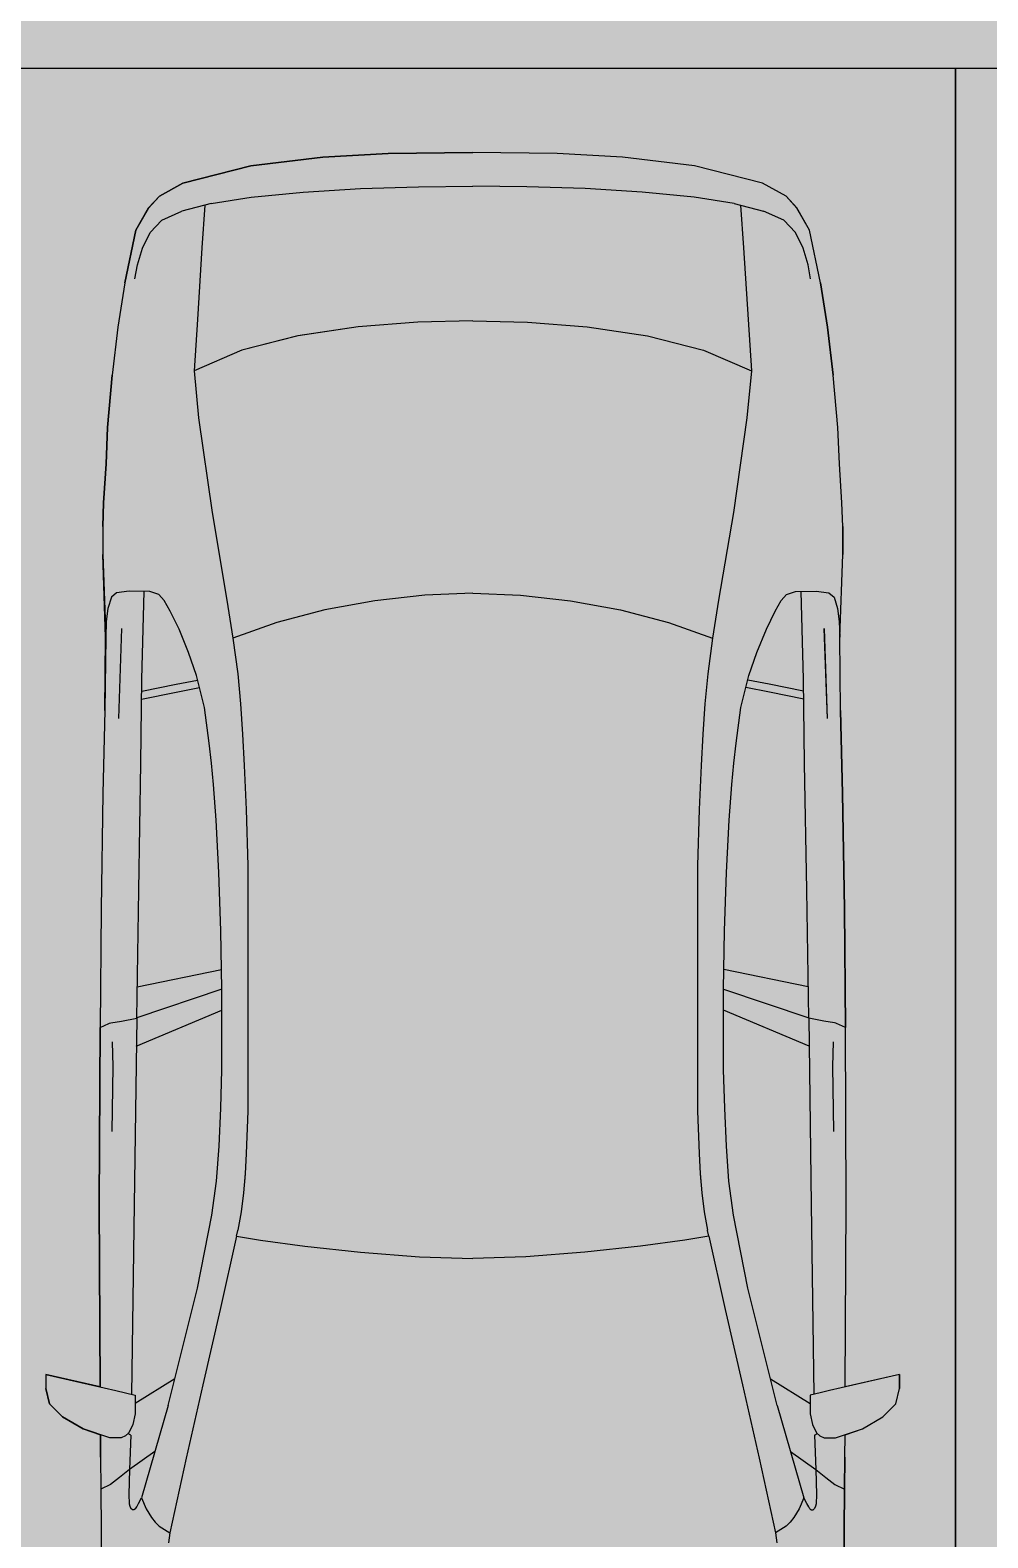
# Model space of a CAD drawing. Header units: millimetres. Extents: x -284281 to 1648660, y -821378 to -151356.
# Drawn here: x 180623 to 182974, y -269216 to -265515 of the extents above; entities that cross this region are included whole.
import ezdxf

# ---------------------------------------------------------------- set-up
doc = ezdxf.new("R2010")
doc.units = ezdxf.units.MM
doc.header["$MEASUREMENT"] = 0
for name, color, linetype in [('Cars', 7, 'Continuous'), ('Cotations - 1_100', 7, 'Continuous'), ('Extérieur - Environnement', 7, 'Continuous')]:
    doc.layers.add(name, color=color, linetype=linetype)
doc.styles.add('STYLE_GENERE_2', font='arial.ttf')
doc.dimstyles.new('STYLE_GENERE__2', dxfattribs={"dimtxt": 250, "dimasz": 190, "dimexe": 0.18, "dimexo": 0.0625, "dimgap": 0, "dimtad": 1, "dimlfac": 0.001, "dimzin": 0, "dimdsep": 46, "dimtxsty": 'STYLE_GENERE_2', "dimblk": 'ARROWHEAD_6', "dimblk1": 'ARROWHEAD_6', "dimblk2": 'ARROWHEAD_6', "dimcen": 0.09, "dimse1": 1, "dimse2": 1, "dimclrd": 7, "dimclre": 7, "dimclrt": 7, "dimazin": 0, "dimtfac": 1, "dimtdec": 4, "dimtmove": 0, "dimatfit": 3, "dimfxl": 1, "dimtolj": 1, "dimtzin": 0, "dimarcsym": 0})

# ---------------------------------------------------------------- blocks, each defined once
blk = doc.blocks.new('Car 0025')
at = {"layer": 'Cars', "color": 7, "linetype": 'Continuous', "lineweight": 13}
for p, q in [((-219.5, 4667.4), (-379.7, 4658.6)), ((-379.7, 4658.6), (-219.5, 4667.4)), ((-12.1, 4670), (-219.5, 4667.4)), ((-219.5, 4667.4), (-12.1, 4670)), ((195.3, 4667.4), (-12.1, 4670)), ((195.3, 4667.4), (-12.1, 4670)), ((355.5, 4658.6), (195.3, 4667.4)), ((355.5, 4658.6), (195.3, 4667.4)), ((-556.6, 4637.7), (-723.6, 4595.1)), ((-723.6, 4595.1), (-556.6, 4637.7)), ((-379.7, 4658.6), (-556.6, 4637.7)), ((-556.6, 4637.7), (-379.7, 4658.6)), ((532.4, 4637.7), (355.5, 4658.6)), ((532.4, 4637.7), (355.5, 4658.6)), ((699.4, 4595.1), (532.4, 4637.7)), ((699.4, 4595.1), (532.4, 4637.7)), ((-723.6, 4595.1), (-781.2, 4562.9)), ((-781.2, 4562.9), (-723.6, 4595.1)), ((757, 4562.9), (699.4, 4595.1)), ((757, 4562.9), (699.4, 4595.1)), ((-781.2, 4562.9), (-808.1, 4534)), ((-808.1, 4534), (-781.2, 4562.9)), ((-653.9, 4545.2), (-555.5, 4560.7)), ((-555.6, 4560.7), (-428.3, 4573.2)), ((-428.3, 4573.2), (-287.8, 4581.6)), ((-287.8, 4581.6), (-145.2, 4586.3)), ((-145.2, 4586.3), (-12.1, 4587.6)), ((121, 4586.3), (-12.1, 4587.6)), ((263.6, 4581.6), (121, 4586.3)), ((404.1, 4573.2), (263.6, 4581.6)), ((531.4, 4560.7), (404.1, 4573.2)), ((629.7, 4545.2), (531.3, 4560.7)), ((783.9, 4534), (757, 4562.9)), ((783.9, 4534), (757, 4562.9)), ((-808.1, 4534), (-838.7, 4479.2)), ((-838.7, 4479.2), (-808.1, 4534)), ((-775.5, 4503.8), (-725.8, 4526.4)), ((-653.9, 4545.2), (-725.8, 4526.4)), ((-669.8, 4541.1), (-677, 4436)), ((629.7, 4545.2), (701.6, 4526.4)), ((645.6, 4541.1), (652.8, 4436)), ((751.3, 4503.8), (701.6, 4526.4)), ((814.5, 4479.2), (783.9, 4534)), ((814.5, 4479.2), (783.9, 4534)), ((-838.7, 4479.2), (-865.6, 4350.2)), ((-865.6, 4350.2), (-838.7, 4479.2)), ((-804.1, 4473.7), (-775.5, 4503.8)), ((779.9, 4473.7), (751.3, 4503.8)), ((841.4, 4350.2), (814.5, 4479.2)), ((841.4, 4350.2), (814.5, 4479.2)), ((-822.9, 4435.1), (-804.1, 4473.7)), ((798.7, 4435.1), (779.9, 4473.7)), ((-835.2, 4394.2), (-822.9, 4435.1)), ((-677, 4436), (-687.9, 4260.3)), ((652.8, 4436), (663.7, 4260.3)), ((811, 4394.2), (798.7, 4435.1)), ((-841.6, 4360.5), (-835.2, 4394.2)), ((817.4, 4360.5), (811, 4394.2)), ((-865.6, 4350.2), (-882.9, 4241.4)), ((-865.6, 4350.2), (-882.9, 4241.4)), ((858.7, 4241.4), (841.4, 4350.2)), ((841.4, 4350.2), (858.7, 4241.4)), ((-687.9, 4260.3), (-696.1, 4134.7)), ((-12.1, 4256.8), (-146.9, 4253.4)), ((-12.1, 4256.8), (122.7, 4253.4)), ((663.7, 4260.3), (671.9, 4134.7)), ((-882.9, 4241.4), (-896.8, 4123.3)), ((-882.9, 4241.4), (-896.8, 4123.3)), ((-882.9, 4241.4), (-882.9, 4241.4)), ((-440.9, 4220.2), (-578.8, 4185.2)), ((-293.4, 4242.1), (-440.9, 4220.2)), ((-146.9, 4253.4), (-293.4, 4242.1)), ((122.7, 4253.4), (269.2, 4242.1)), ((269.2, 4242.1), (416.7, 4220.2)), ((416.7, 4220.2), (554.6, 4185.2)), ((872.6, 4123.3), (858.7, 4241.4)), ((858.7, 4241.4), (872.6, 4123.3)), ((-578.8, 4185.2), (-696.1, 4134)), ((554.6, 4185.2), (671.9, 4134)), ((-896.8, 4123.3), (-908.3, 3994.9)), ((-908.3, 3994.9), (-896.8, 4123.3)), ((-696.1, 4134.7), (-684.8, 4018.8)), ((671.9, 4134.7), (660.6, 4018.8)), ((884.1, 3994.9), (872.6, 4123.3)), ((884.1, 3994.9), (872.6, 4123.3)), ((-684.8, 4018.8), (-652, 3786.7)), ((660.6, 4018.8), (627.8, 3786.7)), ((-908.3, 3994.9), (-912.1, 3905.8)), ((-912.1, 3905.8), (-908.3, 3994.9)), ((887.9, 3905.8), (884.1, 3994.9)), ((887.9, 3905.8), (884.1, 3994.9)), ((-912.1, 3905.8), (-918.5, 3810.1)), ((-918.5, 3810.1), (-912.1, 3905.8)), ((894.3, 3810.1), (887.9, 3905.8)), ((894.3, 3810.1), (887.9, 3905.8)), ((-918.5, 3810.1), (-920.3, 3752.2)), ((-920.3, 3752.2), (-918.5, 3810.1)), ((-652, 3786.7), (-615.8, 3571.1)), ((627.8, 3786.7), (591.6, 3571.1)), ((896.1, 3752.2), (894.3, 3810.1)), ((896.1, 3752.2), (894.3, 3810.1)), ((-920.3, 3752.2), (-920.3, 3683.6)), ((-920.3, 3752.2), (-920.3, 3683.6)), ((896.1, 3683.6), (896.1, 3752.2)), ((896.1, 3752.2), (896.1, 3683.6)), ((-920.3, 3683.6), (-913, 3480.7)), ((-913, 3480.7), (-920.3, 3683.6)), ((888.9, 3480.7), (896.1, 3683.6)), ((888.9, 3480.7), (896.1, 3683.6)), ((-855.4, 3593.9), (-886.4, 3589.1)), ((-804.8, 3592.7), (-855.4, 3593.9)), ((-824, 3377.8), (-818.1, 3593)), ((-782.3, 3585.5), (-804.8, 3592.7)), ((758.1, 3585.5), (780.6, 3592.7)), ((780.6, 3592.7), (831.2, 3593.9)), ((799.8, 3377.8), (793.9, 3593)), ((831.2, 3593.9), (862.2, 3589.1)), ((-899.1, 3578.6), (-907.5, 3550.6)), ((-886.4, 3589.1), (-899.1, 3578.6)), ((-769.3, 3570.3), (-782.3, 3585.5)), ((-754.4, 3544.1), (-769.3, 3570.3)), ((-615.8, 3571.1), (-600.6, 3478)), ((-252.3, 3570.1), (-375.1, 3547.5)), ((-129.6, 3584), (-252.3, 3570.1)), ((-12.1, 3588.7), (-129.6, 3584)), ((-12.1, 3588.7), (105.4, 3584)), ((105.4, 3584), (228.1, 3570.1)), ((228.1, 3570.1), (350.9, 3547.5)), ((591.6, 3571.1), (576.4, 3478)), ((730.2, 3544.1), (745.1, 3570.3)), ((745.1, 3570.3), (758.1, 3585.5)), ((862.2, 3589.1), (874.9, 3578.6)), ((874.9, 3578.6), (883.3, 3550.6)), ((-911.8, 3519.1), (-913, 3480.7)), ((-907.5, 3550.6), (-911.8, 3519.1)), ((-733, 3500.1), (-754.4, 3544.1)), ((-492.9, 3516.7), (-600.6, 3478)), ((-375.1, 3547.5), (-492.9, 3516.7)), ((350.9, 3547.5), (468.7, 3516.7)), ((468.7, 3516.7), (576.4, 3478)), ((708.8, 3500.1), (730.2, 3544.1)), ((883.3, 3550.6), (887.6, 3519.1)), ((887.6, 3519.1), (888.9, 3480.7)), ((-913, 3480.7), (-915.3, 3300.4)), ((-915.3, 3300.4), (-913, 3480.7)), ((-874.4, 3501.9), (-881.8, 3281.1)), ((-709.6, 3442.8), (-733, 3500.1)), ((685.4, 3442.8), (708.8, 3500.1)), ((850.2, 3501.9), (857.6, 3281.1)), ((891.1, 3300.4), (888.9, 3480.7)), ((891.1, 3300.4), (888.9, 3480.7)), ((-690.2, 3386.2), (-709.6, 3442.8)), ((-600.6, 3478), (-588.9, 3390.6)), ((576.4, 3478), (564.8, 3390.6)), ((666.1, 3386.2), (685.4, 3442.8)), ((-826.9, 3170.4), (-824, 3377.8)), ((-740, 3365.2), (-687.5, 3375.4)), ((-670.4, 3308.1), (-690.2, 3386.2)), ((-588.9, 3390.6), (-582.3, 3317.1)), ((564.8, 3390.6), (558.1, 3317.1)), ((646.2, 3308.1), (666.1, 3386.2)), ((715.8, 3365.2), (663.3, 3375.4)), ((802.7, 3170.4), (799.8, 3377.8)), ((-824.7, 3328.7), (-740.3, 3346)), ((-824.4, 3348), (-740, 3365.2)), ((-740.3, 3346), (-682.9, 3357.1)), ((716.1, 3346), (658.7, 3357.1)), ((800.2, 3348), (715.8, 3365.2)), ((800.5, 3328.7), (716.1, 3346)), ((-915.3, 3300.4), (-919.6, 3097.2)), ((-915.3, 3300.4), (-919.6, 3097.2)), ((-659, 3220.7), (-670.4, 3308.1)), ((-582.3, 3317.1), (-577.3, 3242.7)), ((558.1, 3317.1), (553.1, 3242.7)), ((634.8, 3220.7), (646.2, 3308.1)), ((895.4, 3097.2), (891.1, 3300.4)), ((891.1, 3300.4), (895.4, 3097.2)), ((-653.2, 3171.1), (-659, 3220.7)), ((-577.3, 3242.7), (-572.9, 3165.9)), ((553.1, 3242.7), (548.7, 3165.9)), ((629, 3171.1), (634.8, 3220.7)), ((-831.9, 2859.6), (-826.9, 3170.4)), ((-648.1, 3119.2), (-653.2, 3171.1)), ((-572.9, 3165.9), (-568.1, 3057.7)), ((548.7, 3165.9), (543.9, 3057.7)), ((623.9, 3119.2), (629, 3171.1)), ((807.7, 2859.6), (802.7, 3170.4)), ((-641.8, 3031.2), (-648.1, 3119.2)), ((617.6, 3031.2), (623.9, 3119.2)), ((-919.6, 3097.2), (-924.4, 2813.9)), ((-919.6, 3097.2), (-924.4, 2813.9)), ((900.2, 2813.9), (895.4, 3097.2)), ((895.4, 3097.2), (900.2, 2813.9)), ((-568.1, 3057.8), (-564.2, 2920.2)), ((543.9, 3057.8), (540, 2920.2)), ((-635.4, 2903.1), (-641.8, 3031.2)), ((611.2, 2903.1), (617.6, 3031.2)), ((-630.4, 2759.9), (-635.4, 2903.1)), ((-564.2, 2920.2), (-564.1, 2317.3)), ((540, 2920.2), (539.9, 2317.3)), ((606.2, 2759.9), (611.2, 2903.1)), ((-836.8, 2545.3), (-831.9, 2859.6)), ((812.6, 2545.3), (807.7, 2859.6)), ((-924.4, 2813.9), (-926.9, 2522.7)), ((-924.4, 2813.9), (-926.9, 2522.7)), ((902.7, 2522.7), (900.2, 2813.9)), ((900.2, 2813.9), (902.7, 2522.7)), ((-628, 2616.3), (-630.4, 2759.9)), ((603.8, 2616.3), (606.2, 2759.9)), ((-835.6, 2622.4), (-628.8, 2664.8)), ((811.4, 2622.4), (604.6, 2664.8)), ((-628, 2616.3), (-836.8, 2546.4)), ((-627.5, 2418.3), (-628, 2616.3)), ((603.3, 2418.3), (603.8, 2616.3)), ((603.8, 2616.3), (812.6, 2546.4)), ((-837.8, 2476.4), (-627.9, 2564.8)), ((813.6, 2476.4), (603.7, 2564.8)), ((-926.9, 2522.7), (-928.9, 2089.8)), ((-928.9, 2089.8), (-926.9, 2522.7)), ((-926.9, 2522.7), (-905.2, 2532.4)), ((-905.2, 2532.4), (-903.2, 2533)), ((-903.2, 2533), (-900, 2533.7)), ((-900, 2533.7), (-874.1, 2538.4)), ((-874.1, 2538.4), (-836.8, 2545.3)), ((-836.8, 2545.3), (-843.3, 2088.2)), ((812.6, 2545.3), (819.1, 2088.2)), ((849.9, 2538.4), (812.6, 2545.3)), ((875.8, 2533.7), (849.9, 2538.4)), ((879.1, 2533), (875.8, 2533.7)), ((881, 2532.4), (879.1, 2533)), ((902.7, 2522.7), (881, 2532.4)), ((904.7, 2089.8), (902.7, 2522.7)), ((904.7, 2089.8), (902.7, 2522.7)), ((-897, 2487.7), (-895.5, 2426.5)), ((872.8, 2487.7), (871.3, 2426.5)), ((-895.5, 2426.5), (-898.1, 2267.2)), ((-630.6, 2324.2), (-627.5, 2418.3)), ((606.4, 2324.2), (603.3, 2418.3)), ((871.3, 2426.5), (873.9, 2267.2)), ((-634.8, 2231.6), (-630.6, 2324.2)), ((-564.1, 2317.3), (-567.9, 2213)), ((539.9, 2317.3), (543.8, 2213)), ((610.6, 2231.6), (606.4, 2324.2)), ((-640.9, 2145.4), (-634.8, 2231.6)), ((616.7, 2145.4), (610.6, 2231.6)), ((-567.9, 2213), (-570.5, 2163.8)), ((543.8, 2213), (546.3, 2163.8)), ((-570.5, 2163.8), (-574.3, 2116.7)), ((546.3, 2163.8), (550.1, 2116.7)), ((-652.1, 2062.2), (-640.9, 2145.4)), ((-574.3, 2116.7), (-580.1, 2070.5)), ((550.1, 2116.7), (555.9, 2070.5)), ((627.9, 2062.2), (616.7, 2145.4)), ((-928.9, 2089.8), (-926.4, 1640.4)), ((-926.4, 1640.4), (-928.9, 2089.8)), ((-843.3, 2088.2), (-849.7, 1622.1)), ((819.1, 2088.2), (825.5, 1622.1)), ((902.2, 1640.4), (904.7, 2089.8)), ((902.2, 1640.4), (904.7, 2089.8)), ((-687.5, 1882.8), (-652.1, 2062.2)), ((-580.1, 2070.5), (-588.5, 2025.1)), ((555.9, 2070.5), (564.3, 2025.1)), ((663.3, 1882.8), (627.9, 2062.2)), ((-591.8, 2010.3), (-632, 1830.3)), ((-591.8, 2010.3), (-588.8, 2024.6)), ((-591.8, 2010.3), (-532.9, 2000.2)), ((-588.8, 2024.6), (-588.4, 2025.3)), ((-532.9, 2000.2), (-424.2, 1986.1)), ((508.7, 2000.2), (400, 1986.1)), ((567.6, 2010.3), (508.7, 2000.2)), ((564.6, 2024.6), (564.2, 2025.3)), ((567.6, 2010.3), (564.6, 2024.6)), ((567.6, 2010.3), (607.8, 1830.3)), ((-424.2, 1986.1), (-287.2, 1971.5)), ((-287.2, 1971.5), (-142.7, 1960.1)), ((263, 1971.5), (118.5, 1960.1)), ((400, 1986.1), (263, 1971.5)), ((-142.7, 1960.1), (-12.1, 1955.6)), ((118.5, 1960.1), (-12.1, 1955.6)), ((-759.7, 1595.1), (-687.5, 1882.8)), ((735.5, 1595.1), (663.3, 1882.8)), ((-632, 1830.3), (-674.2, 1645.7)), ((607.8, 1830.3), (650, 1645.7)), ((-926.4, 1640.4), (-1059.8, 1671.2)), ((-1059.8, 1671.2), (-1059.8, 1636.9)), ((-1059.8, 1671.2), (-887.7, 1631.5)), ((-1059.8, 1671.2), (-1059.8, 1636.9)), ((1035.6, 1671.2), (863.5, 1631.5)), ((1035.6, 1671.2), (902.2, 1640.4)), ((1035.6, 1636.9), (1035.6, 1671.2)), ((1035.6, 1671.2), (1035.6, 1636.9)), ((-1059.8, 1636.9), (-1050.9, 1598.8)), ((-1050.9, 1598.8), (-1059.8, 1636.9)), ((-887.7, 1631.5), (-864.6, 1626)), ((-743.3, 1660.3), (-840.5, 1599.8)), ((-674.2, 1645.7), (-715.3, 1465.4)), ((650, 1645.7), (691.1, 1465.4)), ((719.1, 1660.3), (816.3, 1599.8)), ((863.5, 1631.5), (840.4, 1626)), ((1026.7, 1598.8), (1035.6, 1636.9)), ((1026.7, 1598.8), (1035.6, 1636.9)), ((-1050.9, 1598.8), (-1019.1, 1566.8)), ((-1019.1, 1566.8), (-1050.9, 1598.8)), ((-864.6, 1626), (-840.5, 1619.8)), ((-840.5, 1619.8), (-840.5, 1574.6)), ((-759.7, 1595.1), (-825.1, 1368)), ((735.5, 1595.1), (800.9, 1368)), ((840.4, 1626), (816.3, 1619.8)), ((816.3, 1619.8), (816.3, 1574.6)), ((994.9, 1566.8), (1026.7, 1598.8)), ((994.9, 1566.8), (1026.7, 1598.8)), ((-1019.1, 1566.8), (-968.5, 1537.3)), ((-968.5, 1537.3), (-1019.1, 1566.8)), ((-840.5, 1574.6), (-846.5, 1548.1)), ((816.3, 1574.6), (822.3, 1548.1)), ((944.3, 1537.3), (994.9, 1566.8)), ((944.3, 1537.3), (994.9, 1566.8)), ((-968.5, 1537.3), (-926, 1523.1)), ((-902.5, 1515.3), (-968.5, 1537.3)), ((-926, 1523.1), (-925.7, 1467.7)), ((-925.7, 1467.7), (-926, 1523.1)), ((-864.4, 1520.4), (-874.6, 1515.3)), ((-856.3, 1528), (-864.4, 1520.4)), ((-851.4, 1522.3), (-858.6, 1525.8)), ((-846.5, 1548.1), (-856.3, 1528)), ((-851.4, 1522.3), (-854.4, 1437.8)), ((822.3, 1548.1), (832.1, 1528)), ((827.2, 1522.3), (834.4, 1525.8)), ((827.2, 1522.3), (830.2, 1437.8)), ((832.1, 1528), (840.2, 1520.4)), ((840.2, 1520.4), (850.4, 1515.3)), ((878.3, 1515.3), (944.3, 1537.3)), ((901.5, 1467.7), (901.8, 1523.1)), ((901.5, 1467.7), (901.8, 1523.1)), ((901.8, 1523.1), (944.3, 1537.3)), ((-874.6, 1515.3), (-902.5, 1515.3)), ((-792.3, 1482), (-854.4, 1437.8)), ((768.1, 1482), (830.2, 1437.8)), ((850.4, 1515.3), (878.3, 1515.3)), ((-925.7, 1467.7), (-924.7, 1389.7)), ((-925.7, 1467.7), (-924.7, 1389.7)), ((-715.3, 1465.4), (-755.5, 1282.4)), ((691.1, 1465.4), (731.3, 1282.4)), ((900.5, 1389.7), (901.5, 1467.7)), ((901.5, 1467.7), (900.5, 1389.7)), ((-879.3, 1417.7), (-900.9, 1401.3)), ((-854.4, 1437.8), (-879.3, 1417.7)), ((-854.4, 1437.8), (-856.2, 1376.4)), ((830.2, 1437.8), (855.1, 1417.7)), ((830.2, 1437.8), (832, 1376.4)), ((855.1, 1417.7), (876.7, 1401.3)), ((-900.9, 1401.3), (-924.7, 1389.7)), ((-924.7, 1389.7), (-920.5, 734.5)), ((-924.7, 1389.7), (-920.5, 734.5)), ((-856.2, 1376.4), (-855, 1353.4)), ((832, 1376.4), (830.8, 1353.4)), ((876.7, 1401.3), (900.5, 1389.7)), ((896.3, 734.5), (900.5, 1389.7)), ((900.5, 1389.7), (896.3, 734.5)), ((-855, 1353.4), (-853.9, 1347.6)), ((-853.9, 1347.6), (-851, 1342)), ((-847.5, 1338.9), (-851, 1342)), ((-843.8, 1338.8), (-847.5, 1338.9)), ((-839.9, 1341.4), (-843.8, 1338.8)), ((-839.9, 1341.4), (-836.8, 1345.8)), ((-836.8, 1345.8), (-832.5, 1354)), ((-832.4, 1354), (-825.1, 1368)), ((-825.1, 1368), (-813.7, 1341.5)), ((-813.7, 1341.5), (-800.3, 1320)), ((789.5, 1341.5), (776.1, 1320)), ((800.9, 1368), (789.5, 1341.5)), ((808.2, 1354), (800.9, 1368)), ((812.6, 1345.8), (808.3, 1354)), ((815.7, 1341.4), (812.6, 1345.8)), ((815.7, 1341.4), (819.6, 1338.8)), ((819.6, 1338.8), (823.3, 1338.9)), ((823.3, 1338.9), (826.8, 1342)), ((829.7, 1347.6), (826.8, 1342)), ((830.8, 1353.4), (829.7, 1347.6)), ((-800.3, 1320), (-791.1, 1308.8)), ((-791.1, 1308.8), (-781.4, 1298.4)), ((-781.4, 1298.4), (-755.5, 1282.4)), ((757.2, 1298.4), (731.3, 1282.4)), ((766.9, 1308.8), (757.2, 1298.4)), ((776.1, 1320), (766.9, 1308.8)), ((-755.5, 1282.4), (-758.8, 1257.5)), ((-755.5, 1282.4), (-755.5, 1282.4)), ((731.3, 1282.4), (734.6, 1257.5)), ((731.3, 1282.4), (731.3, 1282.4))]:
    blk.add_line(p, q, dxfattribs=at)
blk = doc.blocks.new('*D549')
at = {"layer": 'Cotations - 1_100', "color": 7, "linetype": 'Continuous', "lineweight": 5, "transparency": 16777216}
for p, q in [((170588.6, -259410.6), (170588.6, -259260.6)), ((170688.6, -259510.6), (170488.6, -259310.6)), ((170776.1, -259410.6), (170401.1, -259410.6)), ((170588.6, -271829.4), (170588.6, -259410.6)), ((170488.6, -271729.4), (170688.6, -271929.4)), ((170776.1, -271829.4), (170401.1, -271829.4)), ((170588.6, -271979.4), (170588.6, -271829.4))]:
    blk.add_line(p, q, dxfattribs=at)
at = {"layer": 'Cotations - 1_100', "color": 7, "lineweight": 5, "transparency": 16777216, "insert": (170538.6, -266047.4), "char_height": 250, "attachment_point": 7, "rotation": 90, "style": 'STYLE_GENERE_2'}
blk.add_mtext('\\A1;{\\pql;\\fArial|b0|i0|c0|p38;12,42}', dxfattribs=at)
blk = doc.blocks.new('ARROWHEAD_6')
at = {"color": 0, "linetype": 'Continuous', "lineweight": 0}
for p, q in [((-0.5, -0.5), (0.5, 0.5)), ((0, 0), (-1, 0))]:
    blk.add_line(p, q, dxfattribs=at)

msp = doc.modelspace()

# ---------------------------------------------------------------- hatches: boundary and pattern name
at = {"linetype": 'Continuous', "lineweight": 0, "true_color": 0x6f6f6f}
h = msp.add_hatch(color=8, dxfattribs=at)
h.paths.add_polyline_path([(141848.4421, -295062.57111), (269220.82107, -293826.86817), (269220.82107, -270902.73426), (268763.04853, -270902.73426), (254213.59981, -271040.57524), (254213.59981, -163437.63526), (153156.19977, -163437.63526), (153156.19977, -271040.57524), (153182.9625, -271040.57014), (153183.14559, -272000.51417, -0.4094273642), (149183.68145, -275935.04226), (141848.4421, -275935.04226)])
h.paths.add_polyline_path([(158435.58359, -260639.95299), (155145.58359, -260639.95299), (155145.58359, -248364.9528), (155145.58359, -243089.97435), (155145.58359, -242189.97435), (158435.58359, -242189.97435)], flags=0)
h.paths.add_polyline_path([(161503.43335, -171995.57011), (161503.43335, -193810.57122), (161503.43335, -230015.57011), (161503.43335, -260810.57129), (196775.04197, -260810.57129), (196775.04197, -222495.57011), (186955.54197, -222495.57011), (186955.54197, -218295.57011), (196754.55038, -218295.57011), (196754.55038, -208495.57004), (196754.55038, -204495.57011), (193355.54197, -204495.57011), (193355.54197, -195161.53481), (195576.03357, -195161.53481), (195576.03357, -189810.57129), (217850.06795, -189810.57129), (217850.06795, -262266.88531), (245610.04479, -262266.88531), (245610.04479, -253395.57129), (245626.03357, -253395.57129), (246426.03357, -253395.57129), (247826.03357, -253395.57129), (247826.03357, -248005.57129), (247826.03357, -246605.57129), (245626.03357, -246605.57129), (245610.04479, -246605.57129), (245610.04479, -171995.57011), (212806.27958, -171995.57011)], flags=0)
h.paths.add_polyline_path([(162737.04244, -269433.91257, -0.0903186603), (162858.77258, -268727.62319, -0.2014487277), (163912.63869, -267592.73981, -0.1042114453), (164718.00561, -267415.05524), (165317.97869, -267409.37112, -0.1040446075), (166125.35422, -267571.24421, -0.2382554567), (167284.25653, -268953.31764, -0.0551886218), (167336.83602, -269390.33428), (167338.93075, -269611.43843), (167351.04633, -270890.26697), (167092.5827, -271892.76052, -0.2679491924), (165370.08316, -272909.1243), (164770.11009, -272914.80843, -0.1937174639), (163379.25202, -272370.18517, -0.0705687558), (163028.66346, -271931.26196, -0.1316524976), (162751.25276, -270933.84526)], flags=0)
h.paths.add_polyline_path([(175327.75206, -275599.00212, -0.4157910988), (173316.98603, -273599.0311), (173316.98603, -273452.05237), (173330.48786, -267377.82411, -0.3805567013), (175316.98603, -265609.82626), (175394.71409, -265609.82626), (175394.71409, -270609.82626), (190394.71409, -270609.82626), (190394.71409, -265609.82626), (195356.19118, -265609.82626, -0.4142135624), (196856.19118, -267109.82626), (196856.19118, -273660.69924, -0.3455016121), (195137.28541, -275433.43196)], flags=0)
h.paths.add_polyline_path([(205510.09252, -271504.08297, -0.1344739343), (205230.94767, -270484.93746), (205230.94767, -268984.93746, -0.4142135624), (207230.94767, -266984.93746), (207830.94767, -266984.93746, -0.4142135624), (209830.94767, -268984.93746), (209830.94767, -270484.93746, -0.1288203455), (209574.03043, -271465.58136, -0.2709362909), (207830.94767, -272484.93746), (207230.94767, -272484.93746, -0.2649799965)], flags=0)
h.paths.add_polyline_path([(217862.68721, -273329.32486), (217869.94938, -267730.33623, -0.0985615086), (218100.71805, -266943.72092), (218117.68082, -266951.54513, -0.2588490016), (219955.479, -265605.82722), (219953.14148, -265587.29374), (220637.56856, -265587.29374), (220637.56856, -265687.29374), (220637.56856, -270687.29374), (250537.56856, -270687.29374), (250537.56856, -265687.29374), (252208.00356, -265687.29374), (254186.29382, -265687.29374), (254186.29382, -267687.29374), (254186.29382, -271062.25464, 0.001345761), (254186.3228, -271073.02067), (254197.20856, -273095.23292, -0.4142135624), (252208.00356, -275105.96997), (243484.53401, -275105.96997, -0.0051889555), (243431.43827, -275116.10287), (235447.992, -275196.19066), (220071.01237, -275253.23979, -0.3865533313), (217873.0891, -273475.38502, -0.0251892193)], flags=0)
at = {"linetype": 'Continuous', "lineweight": 0, "true_color": 0xa7a7a7}
msp.add_hatch(color=253, dxfattribs=at).paths.add_polyline_path([(181159.8103, -266071.40434, 1), (191159.8103, -266071.40434, 1)])

# ---------------------------------------------------------------- linework, layer by layer
at = {"color": 255, "linetype": 'Continuous', "lineweight": 5, "flags": 128}
for points in [[(180394.71409, -265609.82626), (180394.71409, -270609.82626), (182894.71409, -270609.82626), (182894.71409, -265609.82626)], [(182894.71409, -265609.82626), (182894.71409, -270609.82626), (185394.71409, -270609.82626), (185394.71409, -265609.82626)]]:
    msp.add_lwpolyline(points, close=True, dxfattribs=at)
for points in [[(182894.71409, -265609.82626), (180394.71409, -265609.82626)], [(182894.71409, -265609.82626), (182894.71409, -270609.82626)], [(185394.71409, -265609.82626), (182894.71409, -265609.82626)], [(182894.71409, -270609.82626), (182894.71409, -265609.82626)]]:
    msp.add_lwpolyline(points, dxfattribs=at)
at = {"layer": 'Extérieur - Environnement', "color": 7, "linetype": 'Continuous', "lineweight": 13}
for p, q in [((181341.96226, -265827.22909), (181165.02268, -265848.14117)), ((181165.02268, -265848.14117), (181341.96226, -265827.22909)), ((181502.09125, -265818.42098), (181341.96226, -265827.22909)), ((181341.96226, -265827.22909), (181502.09125, -265818.42098)), ((181709.53449, -265815.82885), (181502.09125, -265818.42098)), ((181502.09125, -265818.42098), (181709.53449, -265815.82885)), ((181916.97772, -265818.42098), (181709.53449, -265815.82885)), ((181916.97772, -265818.42098), (181709.53449, -265815.82885)), ((182077.10672, -265827.22909), (181916.97772, -265818.42098)), ((182077.10672, -265827.22909), (181916.97772, -265818.42098)), ((182254.0463, -265848.14117), (182077.10672, -265827.22909)), ((182254.0463, -265848.14117), (182077.10672, -265827.22909)), ((181165.02268, -265848.14117), (180997.99856, -265890.76821)), ((180997.99856, -265890.76821), (181165.02268, -265848.14117)), ((182421.07042, -265890.76821), (182254.0463, -265848.14117)), ((182421.07042, -265890.76821), (182254.0463, -265848.14117)), ((180997.99856, -265890.76821), (180940.40249, -265922.97768)), ((180940.40249, -265922.97768), (180997.99856, -265890.76821)), ((181166.07148, -265925.17045), (181293.29977, -265912.62759)), ((181293.29977, -265912.62759), (181433.85872, -265904.21023)), ((181433.85872, -265904.21023), (181576.40759, -265899.54278)), ((181576.40759, -265899.54278), (181709.53449, -265898.22795)), ((181842.66139, -265899.54278), (181709.53449, -265898.22795)), ((181985.21026, -265904.21023), (181842.66139, -265899.54278)), ((182125.7692, -265912.62759), (181985.21026, -265904.21023)), ((182252.9975, -265925.17045), (182125.7692, -265912.62759)), ((182478.66649, -265922.97768), (182421.07042, -265890.76821)), ((182478.66649, -265922.97768), (182421.07042, -265890.76821)), ((180913.54023, -265951.88591), (180882.88933, -266006.60484)), ((180882.88933, -266006.60484), (180913.54023, -265951.88591)), ((180940.40249, -265922.97768), (180913.54023, -265951.88591)), ((180913.54023, -265951.88591), (180940.40249, -265922.97768)), ((181067.77229, -265940.61057), (180995.8488, -265959.46548)), ((181051.80716, -265944.79586), (181044.67555, -266049.87682)), ((181067.77229, -265940.61057), (181166.08933, -265925.16765)), ((182351.29669, -265940.61057), (182252.97965, -265925.16765)), ((182351.29669, -265940.61057), (182423.22018, -265959.46548)), ((182367.26182, -265944.79586), (182374.39343, -266049.87682)), ((182505.52875, -265951.88591), (182478.66649, -265922.97768)), ((182505.52875, -265951.88591), (182478.66649, -265922.97768)), ((182536.17965, -266006.60484), (182505.52875, -265951.88591)), ((182536.17965, -266006.60484), (182505.52875, -265951.88591)), ((180917.54986, -266012.19237), (180946.17057, -265982.00411)), ((180946.17057, -265982.00411), (180995.8488, -265959.46548)), ((182472.8984, -265982.00411), (182423.22018, -265959.46548)), ((182501.51911, -266012.19237), (182472.8984, -265982.00411)), ((180882.88933, -266006.60484), (180855.99388, -266135.65525)), ((180855.99388, -266135.65525), (180882.88933, -266006.60484)), ((180898.68716, -266050.78829), (180917.54986, -266012.19237)), ((182520.38181, -266050.78829), (182501.51911, -266012.19237)), ((182563.0751, -266135.65525), (182536.17965, -266006.60484)), ((182563.0751, -266135.65525), (182536.17965, -266006.60484)), ((180886.40694, -266091.60014), (180898.68716, -266050.78829)), ((181044.67555, -266049.87682), (181033.77953, -266225.53458)), ((182374.39343, -266049.87682), (182385.28945, -266225.53458)), ((182532.66203, -266091.60014), (182520.38181, -266050.78829)), ((180880.00984, -266125.36195), (180886.40694, -266091.60014)), ((182539.05914, -266125.36195), (182532.66203, -266091.60014)), ((180855.99388, -266135.65525), (180838.69968, -266244.43591)), ((180855.99388, -266135.65525), (180838.69968, -266244.43591)), ((182580.3693, -266244.43591), (182563.0751, -266135.65525)), ((182563.0751, -266135.65525), (182580.3693, -266244.43591)), ((180838.70097, -266244.42487), (180824.87754, -266362.50424)), ((180838.70097, -266244.42487), (180824.87754, -266362.50424)), ((180838.69968, -266244.43591), (180838.70097, -266244.42487)), ((181033.77953, -266225.53458), (181025.48838, -266351.1142)), ((181428.25261, -266243.79319), (181280.6968, -266265.63484)), ((181574.78134, -266232.47134), (181428.25261, -266243.79319)), ((181709.53449, -266229.02509), (181574.78134, -266232.47134)), ((181709.53449, -266229.02509), (181844.28764, -266232.47134)), ((181844.28764, -266232.47134), (181990.81636, -266243.79319)), ((181990.81636, -266243.79319), (182138.37218, -266265.63484)), ((182385.28945, -266225.53458), (182393.5806, -266351.1142)), ((182580.36801, -266244.42487), (182594.19143, -266362.50424)), ((182594.19143, -266362.50424), (182580.3693, -266244.43591)), ((181280.6968, -266265.63484), (181142.87676, -266300.67691)), ((182138.37218, -266265.63484), (182276.19222, -266300.67691)), ((181142.87676, -266300.67691), (181025.55601, -266351.80567)), ((182276.19222, -266300.67691), (182393.51296, -266351.80567)), ((180824.87754, -266362.50424), (180813.35483, -266490.99097)), ((180813.35483, -266490.99097), (180824.87754, -266362.50424)), ((181025.48838, -266351.1142), (181036.82903, -266467.04995)), ((182393.5806, -266351.1142), (182382.23995, -266467.04995)), ((182605.71415, -266490.99097), (182594.19143, -266362.50424)), ((182605.71415, -266490.99097), (182594.19143, -266362.50424)), ((181036.82903, -266467.04995), (181069.62846, -266699.14525)), ((182382.23995, -266467.04995), (182349.44051, -266699.14525)), ((180813.35483, -266490.99097), (180809.55885, -266580.00005)), ((180809.55885, -266580.00005), (180813.35483, -266490.99097)), ((182609.51013, -266580.00005), (182605.71415, -266490.99097)), ((182609.51013, -266580.00005), (182605.71415, -266490.99097)), ((180809.55885, -266580.00005), (180803.13395, -266675.75322)), ((180803.13395, -266675.75322), (180809.55885, -266580.00005)), ((182615.93502, -266675.75322), (182609.51013, -266580.00005)), ((182615.93502, -266675.75322), (182609.51013, -266580.00005)), ((180803.13395, -266675.75322), (180801.36929, -266733.63574)), ((180801.36929, -266733.63574), (180803.13395, -266675.75322)), ((182617.69969, -266733.63574), (182615.93502, -266675.75322)), ((182617.69969, -266733.63574), (182615.93502, -266675.75322)), ((180801.36929, -266733.63574), (180801.32475, -266802.20921)), ((180801.36929, -266733.63574), (180801.32475, -266802.20921)), ((181069.62846, -266699.14525), (181105.80071, -266914.75702)), ((182349.44051, -266699.14525), (182313.26827, -266914.75702)), ((182617.74423, -266802.20921), (182617.69969, -266733.63574)), ((182617.69969, -266733.63574), (182617.74423, -266802.20921)), ((180801.32475, -266802.20921), (180808.5859, -267005.18155)), ((180808.5859, -267005.18155), (180801.32475, -266802.20921)), ((182610.48308, -267005.18155), (182617.74423, -266802.20921)), ((182610.48308, -267005.18155), (182617.74423, -266802.20921)), ((180822.5776, -266907.23895), (180814.17301, -266935.24405)), ((180835.27861, -266896.74706), (180822.5776, -266907.23895)), ((180866.25646, -266891.97457), (180835.27861, -266896.74706)), ((180916.8703, -266893.18179), (180866.25646, -266891.97457)), ((180897.66469, -267108.09901), (180903.48811, -266892.86261)), ((180939.34501, -266900.35854), (180916.8703, -266893.18179)), ((180952.34332, -266915.53381), (180939.34501, -266900.35854)), ((180967.23713, -266941.72742), (180952.34332, -266915.53381)), ((181105.80071, -266914.75702), (181121.01419, -267007.80078)), ((181469.31623, -266915.73147), (181346.56144, -266938.33396)), ((181591.99911, -266901.84525), (181469.31623, -266915.73147)), ((181709.53449, -266897.12633), (181591.99911, -266901.84525)), ((181709.53449, -266897.12633), (181827.06987, -266901.84525)), ((181827.06987, -266901.84525), (181949.75274, -266915.73147)), ((181949.75274, -266915.73147), (182072.50754, -266938.33396)), ((182313.26827, -266914.75702), (182298.05479, -267007.80078)), ((182451.83184, -266941.72742), (182466.72566, -266915.53381)), ((182466.72566, -266915.53381), (182479.72397, -266900.35854)), ((182479.72397, -266900.35854), (182502.19868, -266893.18179)), ((182502.19868, -266893.18179), (182552.81252, -266891.97457)), ((182521.40429, -267108.09901), (182515.58087, -266892.86261)), ((182552.81252, -266891.97457), (182583.79037, -266896.74706)), ((182583.79037, -266896.74706), (182596.49138, -266907.23895)), ((182596.49138, -266907.23895), (182604.89596, -266935.24405)), ((180814.17301, -266935.24405), (180809.85879, -266966.74745)), ((180988.6415, -266985.7497), (180967.23713, -266941.72742)), ((181346.56144, -266938.33396), (181228.71182, -266969.19877)), ((182072.50754, -266938.33396), (182190.35716, -266969.19877)), ((182430.42747, -266985.7497), (182451.83184, -266941.72742)), ((182604.89596, -266935.24405), (182609.21019, -266966.74745)), ((180809.85879, -266966.74745), (180808.5859, -267005.18155)), ((180847.25231, -266983.94493), (180839.83511, -267204.72536)), ((181012.05647, -267043.02165), (180988.6415, -266985.7497)), ((181228.71182, -266969.19877), (181121.01419, -267007.80078)), ((182190.35716, -266969.19877), (182298.05479, -267007.80078)), ((182407.0125, -267043.02165), (182430.42747, -266985.7497)), ((182571.81667, -266983.94493), (182579.23386, -267204.72536)), ((182609.21019, -266966.74745), (182610.48308, -267005.18155)), ((180808.5859, -267005.18155), (180806.37216, -267185.48727)), ((180806.37216, -267185.48727), (180808.5859, -267005.18155)), ((181121.01419, -267007.80078), (181132.68566, -267095.22768)), ((182298.05479, -267007.80078), (182286.38332, -267095.22768)), ((182612.69682, -267185.48727), (182610.48308, -267005.18155)), ((182612.69682, -267185.48727), (182610.48308, -267005.18155)), ((181031.38567, -267099.68282), (181012.05647, -267043.02165)), ((182387.6833, -267099.68282), (182407.0125, -267043.02165)), ((181051.22041, -267177.70133), (181031.38567, -267099.68282)), ((181132.68413, -267095.21097), (181139.37703, -267168.73542)), ((182286.38484, -267095.21097), (182279.69195, -267168.73542)), ((182367.84857, -267177.70133), (182387.6833, -267099.68282)), ((180894.73227, -267315.41588), (180897.66469, -267108.09901)), ((180896.9712, -267157.1273), (180981.35936, -267139.8955)), ((180897.2441, -267137.83405), (180981.63226, -267120.60225)), ((180981.35936, -267139.8955), (181038.77433, -267128.74559)), ((180981.63226, -267120.60225), (181034.113, -267110.41055)), ((182437.70961, -267139.8955), (182380.29464, -267128.74559)), ((182437.43672, -267120.60225), (182384.95598, -267110.41055)), ((182521.82488, -267137.83405), (182437.43672, -267120.60225)), ((182522.09778, -267157.1273), (182437.70961, -267139.8955)), ((182524.3367, -267315.41588), (182521.40429, -267108.09901)), ((181062.62936, -267265.19184), (181051.22041, -267177.70133)), ((181139.3761, -267168.72149), (181144.34292, -267243.19623)), ((182279.69287, -267168.72149), (182274.72606, -267243.19623)), ((182356.43961, -267265.19184), (182367.84857, -267177.70133)), ((180806.37216, -267185.48727), (180802.02277, -267388.69781)), ((180806.37216, -267185.48727), (180802.02277, -267388.69781)), ((182617.04621, -267388.69781), (182612.69682, -267185.48727)), ((182612.69682, -267185.48727), (182617.04621, -267388.69781)), ((181144.34263, -267243.19193), (181148.74604, -267319.98904)), ((182274.72635, -267243.19193), (182270.32293, -267319.98904)), ((181068.47575, -267314.77037), (181062.62936, -267265.19184)), ((182350.59322, -267314.77037), (182356.43961, -267265.19184)), ((180889.772, -267626.2134), (180894.73227, -267315.41588)), ((181073.56965, -267366.60819), (181068.47575, -267314.77037)), ((181148.7456, -267319.97897), (181153.51121, -267428.09966)), ((182270.32338, -267319.97897), (182265.55776, -267428.09966)), ((182345.49933, -267366.60819), (182350.59322, -267314.77037)), ((182529.29698, -267626.2134), (182524.3367, -267315.41588)), ((180802.02277, -267388.69781), (180797.23725, -267671.93173)), ((180802.02277, -267388.69781), (180797.23725, -267671.93173)), ((181079.80699, -267454.62229), (181073.56965, -267366.60819)), ((182339.26199, -267454.62229), (182345.49933, -267366.60819)), ((182621.83173, -267671.93173), (182617.04621, -267388.69781)), ((182617.04621, -267388.69781), (182621.83173, -267671.93173)), ((181153.51111, -267428.09611), (181157.48198, -267565.61707)), ((182265.55787, -267428.09611), (182261.587, -267565.61707)), ((181086.19415, -267582.75128), (181079.80699, -267454.62229)), ((182332.87483, -267582.75128), (182339.26199, -267454.62229)), ((181091.19406, -267725.99177), (181086.19415, -267582.75128)), ((181157.48198, -267565.61707), (181157.52054, -268168.583)), ((182261.587, -267565.61707), (182261.54844, -268168.583)), ((182327.87491, -267725.99177), (182332.87483, -267582.75128)), ((180884.81151, -267940.51339), (180889.772, -267626.2134)), ((182534.25746, -267940.51339), (182529.29698, -267626.2134)), ((180797.23725, -267671.93173), (180794.71891, -267963.17852)), ((180797.23725, -267671.93173), (180794.71891, -267963.17852)), ((182624.35007, -267963.17852), (182621.83173, -267671.93173)), ((182621.83173, -267671.93173), (182624.35007, -267963.17852)), ((181093.61713, -267869.52212), (181091.19406, -267725.99177)), ((182325.45184, -267869.52212), (182327.87491, -267725.99177)), ((180886.02797, -267863.43773), (181092.79926, -267821.07523)), ((182533.041, -267863.43773), (182326.26972, -267821.07523)), ((181093.61713, -267869.52212), (180884.82873, -267939.4223)), ((181094.15566, -268067.53617), (181093.61713, -267869.52212)), ((182324.91332, -268067.53617), (182325.45184, -267869.52212)), ((182325.45184, -267869.52212), (182534.24024, -267939.4223)), ((180794.71891, -267963.17852), (180816.4276, -267953.41408)), ((180816.4276, -267953.41408), (180818.38311, -267952.84827)), ((180818.38311, -267952.84827), (180821.64116, -267952.15311)), ((180821.64116, -267952.15311), (180847.55443, -267947.49726)), ((180847.55443, -267947.49726), (180884.81151, -267940.51339)), ((180884.81151, -267940.51339), (180878.37273, -268397.6668)), ((180883.83998, -268009.49241), (181093.75732, -267921.06642)), ((182535.229, -268009.49241), (182325.31166, -267921.06642)), ((182534.25746, -267940.51339), (182540.69625, -268397.6668)), ((182571.51455, -267947.49726), (182534.25746, -267940.51339)), ((182597.42782, -267952.15311), (182571.51455, -267947.49726)), ((182600.68586, -267952.84827), (182597.42782, -267952.15311)), ((182602.64137, -267953.41408), (182600.68586, -267952.84827)), ((182624.35007, -267963.17852), (182602.64137, -267953.41408)), ((180794.71891, -267963.17852), (180792.75067, -268396.05685)), ((180792.75067, -268396.05685), (180794.71891, -267963.17852)), ((182626.3183, -268396.05685), (182624.35007, -267963.17852)), ((182626.3183, -268396.05685), (182624.35007, -267963.17852)), ((180824.61346, -267998.10183), (180826.11205, -268059.3656)), ((182594.45552, -267998.10183), (182592.95692, -268059.3656)), ((180826.11205, -268059.3656), (180823.53586, -268218.69533)), ((182592.95692, -268059.3656), (182595.53312, -268218.69533)), ((181091.0047, -268161.6257), (181094.15566, -268067.53617)), ((182328.06427, -268161.6257), (182324.91332, -268067.53617)), ((181086.81025, -268254.24976), (181091.0047, -268161.6257)), ((181157.52054, -268168.583), (181153.68383, -268272.86854)), ((182261.54844, -268168.583), (182265.38514, -268272.86854)), ((182332.25873, -268254.24976), (182328.06427, -268161.6257)), ((181080.71101, -268340.40174), (181086.81025, -268254.24976)), ((181153.68422, -268272.86094), (181151.15006, -268322.03734)), ((182265.38475, -268272.86094), (182267.91891, -268322.03734)), ((182338.35797, -268340.40174), (182332.25873, -268254.24976)), ((181151.1509, -268322.02117), (181147.3525, -268369.17214)), ((182267.91808, -268322.02117), (182271.71647, -268369.17214)), ((181069.56498, -268423.65349), (181080.71101, -268340.40174)), ((182349.504, -268423.65349), (182338.35797, -268340.40174)), ((180792.75067, -268396.05685), (180795.2289, -268845.44121)), ((180795.2289, -268845.44121), (180792.75067, -268396.05685)), ((180878.37309, -268397.6668), (180871.92558, -268863.71449)), ((181147.35432, -268369.14957), (181141.53137, -268415.39238)), ((182271.71466, -268369.14957), (182277.5376, -268415.39238)), ((182540.69589, -268397.6668), (182547.14339, -268863.71449)), ((182623.84008, -268845.44121), (182626.3183, -268396.05685)), ((182623.84008, -268845.44121), (182626.3183, -268396.05685)), ((181034.14867, -268603.0402), (181069.56498, -268423.65349)), ((181141.53137, -268415.39238), (181133.10071, -268460.76007)), ((182277.5376, -268415.39238), (182285.96827, -268460.76007)), ((182384.9203, -268603.0402), (182349.504, -268423.65349)), ((181129.80077, -268475.56552), (181132.87927, -268461.24977)), ((181132.87927, -268461.24977), (181133.18669, -268460.56992)), ((182286.1897, -268461.24977), (182285.88229, -268460.56992)), ((182289.2682, -268475.56552), (182286.1897, -268461.24977)), ((181129.80077, -268475.56552), (181089.64282, -268655.52589)), ((181129.80077, -268475.56552), (181188.77113, -268485.62843)), ((181188.77113, -268485.62843), (181297.3877, -268499.78584)), ((181297.3877, -268499.78584), (181434.47221, -268514.38407)), ((182121.68128, -268499.78584), (181984.59677, -268514.38407)), ((182230.29784, -268485.62843), (182121.68128, -268499.78584)), ((182289.2682, -268475.56552), (182230.29784, -268485.62843)), ((182289.2682, -268475.56552), (182329.42616, -268655.52589)), ((181434.47221, -268514.38407), (181578.91684, -268525.77115)), ((181578.91684, -268525.77115), (181709.53449, -268530.29402)), ((181840.15214, -268525.77115), (181709.53449, -268530.29402)), ((181984.59677, -268514.38407), (181840.15214, -268525.77115)), ((180961.94878, -268890.78341), (181034.14867, -268603.0402)), ((182457.1202, -268890.78341), (182384.9203, -268603.0402)), ((181089.64282, -268655.52589), (181047.46287, -268840.11737)), ((182329.42616, -268655.52589), (182371.60611, -268840.11737)), ((180795.2289, -268845.44121), (180661.85674, -268814.64059)), ((180661.85674, -268814.64059), (180661.85674, -268848.92946)), ((180661.85674, -268814.64059), (180833.89178, -268854.36992)), ((180661.85674, -268814.64059), (180661.85674, -268848.92946)), ((180978.32302, -268825.52601), (180881.14119, -268886.01052)), ((181047.46287, -268840.11737), (181006.31268, -269020.4073)), ((182371.60611, -268840.11737), (182412.7563, -269020.4073)), ((182440.74595, -268825.52601), (182537.92779, -268886.01052)), ((182757.21224, -268814.64059), (182585.17719, -268854.36992)), ((182757.21224, -268814.64059), (182623.84008, -268845.44121)), ((182757.21224, -268848.92946), (182757.21224, -268814.64059)), ((182757.21224, -268814.64059), (182757.21224, -268848.92946)), ((180661.85674, -268848.92946), (180670.71691, -268887.06107)), ((180670.71691, -268887.06107), (180661.85674, -268848.92946)), ((180833.89178, -268854.36992), (180857.02084, -268859.87405)), ((180857.02084, -268859.87405), (180881.14119, -268866.08904)), ((180881.14119, -268866.08904), (180881.14119, -268911.23643)), ((182562.04814, -268859.87405), (182537.92779, -268866.08904)), ((182537.92779, -268866.08904), (182537.92779, -268911.23643)), ((182585.17719, -268854.36992), (182562.04814, -268859.87405)), ((182748.35206, -268887.06107), (182757.21224, -268848.92946)), ((182748.35206, -268887.06107), (182757.21224, -268848.92946)), ((180670.71691, -268887.06107), (180702.57536, -268919.02077)), ((180702.57536, -268919.02077), (180670.71691, -268887.06107)), ((180881.14119, -268911.23643), (180875.12964, -268937.76338)), ((180961.94878, -268890.78341), (180896.53457, -269117.89028)), ((182457.1202, -268890.78341), (182522.53441, -269117.89028)), ((182537.92779, -268911.23643), (182543.93933, -268937.76338)), ((182716.49362, -268919.02077), (182748.35206, -268887.06107)), ((182716.49362, -268919.02077), (182748.35206, -268887.06107)), ((180702.57536, -268919.02077), (180753.11541, -268948.51176)), ((180753.11541, -268948.51176), (180702.57536, -268919.02077)), ((180753.11541, -268948.51176), (180795.62858, -268962.73033)), ((180819.09057, -268970.57721), (180753.11541, -268948.51176)), ((180875.12964, -268937.76338), (180865.32173, -268957.86991)), ((182543.93933, -268937.76338), (182553.74724, -268957.86991)), ((182599.9784, -268970.57721), (182665.95357, -268948.51176)), ((182623.4404, -268962.73033), (182665.95357, -268948.51176)), ((182665.95357, -268948.51176), (182716.49362, -268919.02077)), ((182665.95357, -268948.51176), (182716.49362, -268919.02077)), ((180795.62858, -268962.73033), (180795.88639, -269018.1393)), ((180795.88639, -269018.1393), (180795.62858, -268962.73033)), ((180847.07473, -268970.51114), (180819.09057, -268970.57721)), ((180857.24674, -268965.4035), (180847.07473, -268970.51114)), ((180865.32173, -268957.86991), (180857.24674, -268965.4035)), ((180870.19881, -268963.54689), (180862.99413, -268960.04146)), ((180870.19881, -268963.54689), (180867.23027, -269048.08492)), ((182548.87017, -268963.54689), (182556.07485, -268960.04146)), ((182548.87017, -268963.54689), (182551.83871, -269048.08492)), ((182553.74724, -268957.86991), (182561.82224, -268965.4035)), ((182561.82224, -268965.4035), (182571.99425, -268970.51114)), ((182571.99425, -268970.51114), (182599.9784, -268970.57721)), ((182623.18258, -269018.1393), (182623.4404, -268962.73033)), ((182623.18258, -269018.1393), (182623.4404, -268962.73033)), ((180795.88639, -269018.1393), (180796.93815, -269096.18977)), ((180795.88639, -269018.1393), (180796.93815, -269096.18977)), ((180929.37808, -269003.86325), (180867.23027, -269048.08492)), ((181006.31268, -269020.4073), (180966.14791, -269203.41728)), ((182412.7563, -269020.4073), (182452.92107, -269203.41728)), ((182489.69089, -269003.86325), (182551.83871, -269048.08492)), ((182622.13083, -269096.18977), (182623.18258, -269018.1393)), ((182623.18258, -269018.1393), (182622.13083, -269096.18977)), ((180867.23027, -269048.08492), (180842.36908, -269068.10797)), ((180867.23027, -269048.08492), (180865.39613, -269109.45981)), ((182551.83871, -269048.08492), (182576.6999, -269068.10797)), ((182551.83871, -269048.08492), (182553.67285, -269109.45981)), ((180820.77312, -269084.58397), (180796.93815, -269096.18977)), ((180796.93815, -269096.18977), (180801.08917, -269751.34623)), ((180796.93815, -269096.18977), (180801.08917, -269751.34623)), ((180842.36908, -269068.10797), (180820.77312, -269084.58397)), ((182576.6999, -269068.10797), (182598.29586, -269084.58397)), ((182598.29586, -269084.58397), (182622.13083, -269096.18977)), ((182617.9798, -269751.34623), (182622.13083, -269096.18977)), ((182622.13083, -269096.18977), (182617.9798, -269751.34623)), ((180865.39613, -269109.45981), (180866.67511, -269132.47647)), ((180866.67511, -269132.47647), (180867.71286, -269138.23058)), ((180867.71286, -269138.23058), (180870.63554, -269143.89453)), ((180884.83305, -269140.09445), (180889.18073, -269131.8074)), ((180889.18625, -269131.8074), (180896.53457, -269117.89028)), ((180896.53457, -269117.89028), (180907.98003, -269144.33281)), ((182522.53441, -269117.89028), (182511.08895, -269144.33281)), ((182529.88272, -269131.8074), (182522.53441, -269117.89028)), ((182534.23593, -269140.09445), (182529.88824, -269131.8074)), ((182551.35612, -269138.23058), (182548.43344, -269143.89453)), ((182552.39386, -269132.47647), (182551.35612, -269138.23058)), ((182553.67285, -269109.45981), (182552.39386, -269132.47647)), ((180874.0964, -269146.96708), (180870.63554, -269143.89453)), ((180877.84524, -269147.00118), (180874.0964, -269146.96708)), ((180881.74158, -269144.45425), (180877.84524, -269147.00118)), ((180881.74158, -269144.45425), (180884.83305, -269140.09445)), ((180907.98003, -269144.33281), (180921.32367, -269165.84107)), ((180921.32367, -269165.84107), (180930.52017, -269177.03804)), ((182497.7453, -269165.84107), (182488.5488, -269177.03804)), ((182511.08895, -269144.33281), (182497.7453, -269165.84107)), ((182537.3274, -269144.45425), (182534.23593, -269140.09445)), ((182537.3274, -269144.45425), (182541.22374, -269147.00118)), ((182541.22374, -269147.00118), (182544.97258, -269146.96708)), ((182544.97258, -269146.96708), (182548.43344, -269143.89453)), ((180930.52017, -269177.03804), (180940.23986, -269187.47592)), ((180940.23986, -269187.47592), (180966.14791, -269203.41728)), ((180966.14791, -269203.41728), (180962.85789, -269228.34161)), ((180966.16104, -269203.41728), (180966.14791, -269203.41728)), ((182452.90794, -269203.41728), (182452.92107, -269203.41728)), ((182478.82912, -269187.47592), (182452.92107, -269203.41728)), ((182452.92107, -269203.41728), (182456.21108, -269228.34161)), ((182488.5488, -269177.03804), (182478.82912, -269187.47592))]:
    msp.add_line(p, q, dxfattribs=at)

# ---------------------------------------------------------------- block references
at = {"layer": 'Cars', "color": 7, "linetype": 'Continuous', "lineweight": 5, "zscale": 1000}
msp.add_blockref('Car 0025', (181721.63283, -270485.8493), dxfattribs=at)

# ---------------------------------------------------------------- dimensions: what is measured, and where the dimension line sits
at = {"layer": 'Cotations - 1_100', "color": 7, "linetype": 'Continuous', "lineweight": 5}
dim = msp.add_linear_dim(base=(170588.57942, -259410.57129), p1=(173777.12551, -271829.4314), p2=(195375.04197, -259410.57129), angle=90, dimstyle='STYLE_GENERE__2', dxfattribs=at)
dim.commit()
dim.dimension.update_dxf_attribs({"geometry": '*D549', "text_midpoint": (170413.57942, -265627.42888), "dimtype": 160, "text_rotation": 90})

doc.saveas('drawing.dxf')
